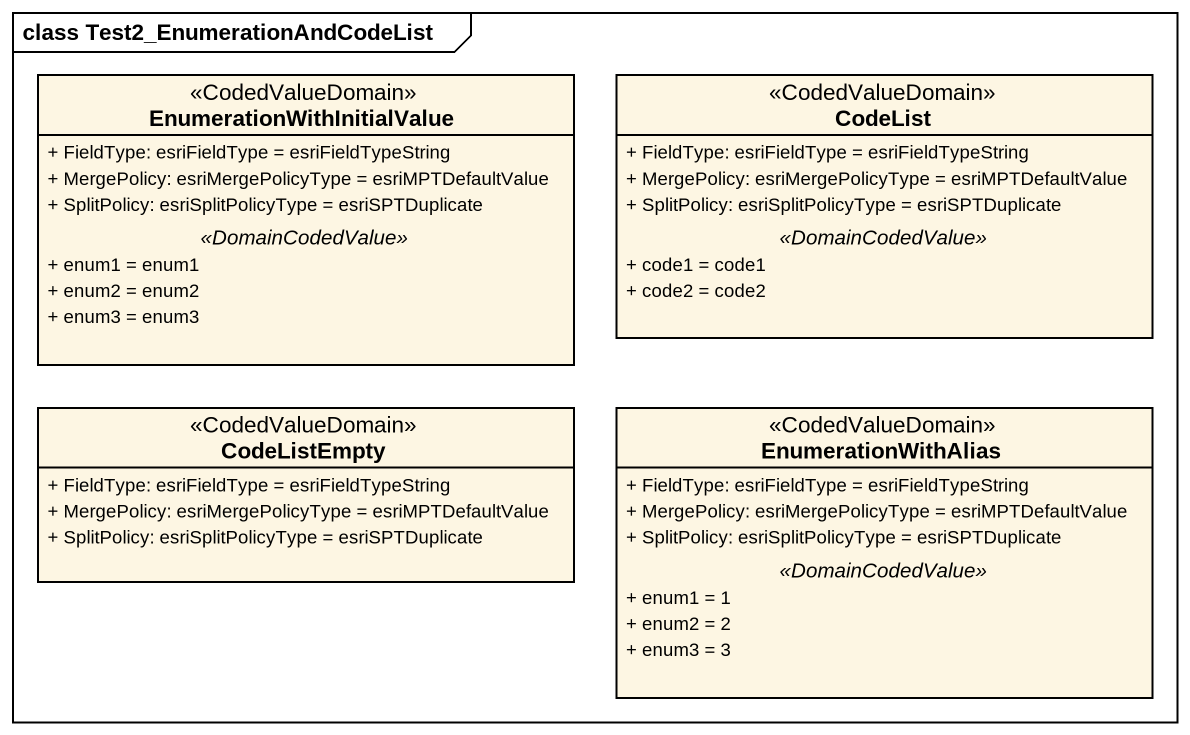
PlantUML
@startuml
mainframe class Test2_EnumerationAndCodeList
hide circle
hide empty members
skinparam classAttributeIconSize 0
class EnumerationWithInitialValue <<CodedValueDomain>> {
  + FieldType: esriFieldType = esriFieldTypeString
  + MergePolicy: esriMergePolicyType = esriMPTDefaultValue
  + SplitPolicy: esriSplitPolicyType = esriSPTDuplicate
  .. <<DomainCodedValue>> ..
  + enum1 = enum1
  + enum2 = enum2
  + enum3 = enum3
}
class CodeList <<CodedValueDomain>> {
  + FieldType: esriFieldType = esriFieldTypeString
  + MergePolicy: esriMergePolicyType = esriMPTDefaultValue
  + SplitPolicy: esriSplitPolicyType = esriSPTDuplicate
  .. <<DomainCodedValue>> ..
  + code1 = code1
  + code2 = code2
}
class CodeListEmpty <<CodedValueDomain>> {
  + FieldType: esriFieldType = esriFieldTypeString
  + MergePolicy: esriMergePolicyType = esriMPTDefaultValue
  + SplitPolicy: esriSplitPolicyType = esriSPTDuplicate
}
class EnumerationWithAlias <<CodedValueDomain>> {
  + FieldType: esriFieldType = esriFieldTypeString
  + MergePolicy: esriMergePolicyType = esriMPTDefaultValue
  + SplitPolicy: esriSplitPolicyType = esriSPTDuplicate
  .. <<DomainCodedValue>> ..
  + enum1 = 1
  + enum2 = 2
  + enum3 = 3
}
@enduml
